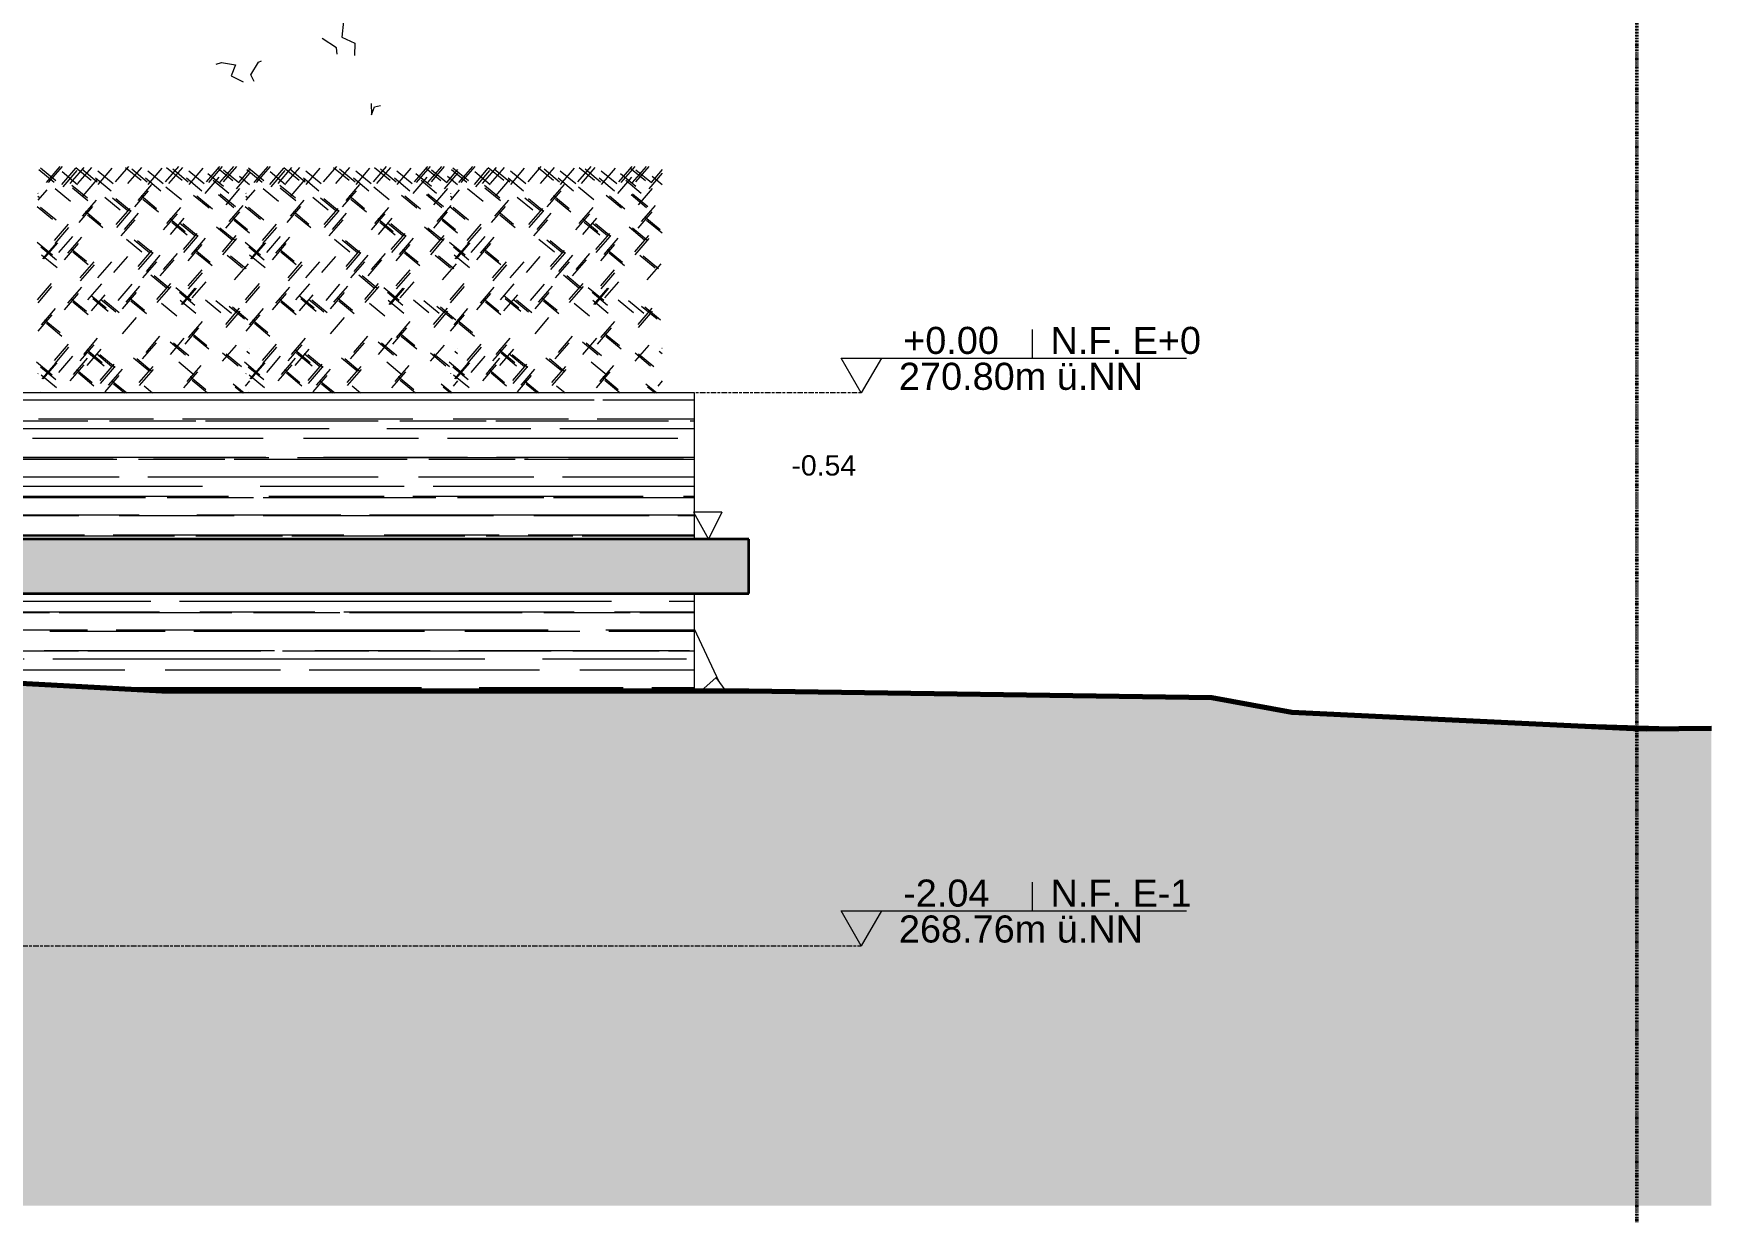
# Model space of a CAD drawing. Header units: millimetres. Extents: x 66 to 27871, y -4540 to 11619.
# Drawn here: x 21682 to 27871, y -3062 to 1327 of the extents above; entities that cross this region are included whole.
import ezdxf

# ---------------------------------------------------------------- set-up
doc = ezdxf.new("R2010")
doc.units = ezdxf.units.MM
doc.linetypes.add('Center', pattern=[40, 10, -5, 20, -5])
doc.linetypes.add('CENTER_LINE', pattern=[5.5, 2.5, -1.5, 0, -1.5])
for name, color, linetype, lineweight in [('A-DETL', 90, 'Continuous', 9), ('A-FLOR', 192, 'Continuous', 9), ('A-FLOR-LEVL', 51, 'Continuous', 9), ('A-FLOR-PATT', 8, 'Continuous', 35), ('A-GENM', 13, 'Continuous', 9), ('A-WALL', 113, 'Continuous', 9), ('A-WALL-PATT', 111, 'Continuous', 35), ('C-TOPO', 7, 'Continuous', 9), ('G-ANNO-DIMS', 111, 'Continuous', 9), ('G-IMPT', 8, 'Continuous', 9)]:
    doc.layers.add(name, color=color, linetype=linetype, lineweight=lineweight)
doc.styles.add('Arial', font='arial.ttf', dxfattribs={"height": 100})
doc.styles.add('Arial_2', font='arial.ttf', dxfattribs={"height": 75})

# ---------------------------------------------------------------- blocks, each defined once
blk = doc.blocks.new('TREE 7M - Baum_29a_dwg-394111-Coupe AA')
at = {"layer": 'G-IMPT', "flags": 128}
for points in [[(22824.8, 1371.8), (22819.1, 1313.4), (22867.1, 1291), (22865.2, 1245.9)], [(22801.7, 1251.1), (22798.7, 1273.7), (22746.6, 1308.1)], [(22355.8, 1213.5), (22375.5, 1220.2), (22427.2, 1210.9), (22410.7, 1171.2), (22454.6, 1148.7)], [(22495.6, 1150.1), (22483.3, 1173.9), (22511.6, 1221.6), (22522.1, 1225.6)], [(22927.5, 1068.5), (22928.2, 1026.1), (22939.6, 1056.5), (22962, 1060.5)]]:
    blk.add_lwpolyline(points, dxfattribs=at)
blk = doc.blocks.new('TREE 7M - TREE 7M-394112-Coupe AA')
blk.add_blockref('TREE 7M - Baum_29a_dwg-394111-Coupe AA', (0, 0))
blk = doc.blocks.new('HEDGE - B_Hecke_Plan_D_02_dwg-399854-Coupe AA')
at = {"layer": 'G-IMPT'}
for p, q in [((20893.1, 825.4), (20950.1, 778.2)), ((20898.7, 831), (20955.6, 783.8)), ((20970.9, 836.5), (20919.5, 776.8)), ((20979.2, 836.5), (20927.9, 776.8)), ((21027.8, 829.6), (20976.5, 769.9)), ((20979.2, 817.1), (21036.2, 769.9)), ((21033.4, 821.2), (20982, 761.5)), ((21058.4, 832.4), (21007, 772.6)), ((21029.1, 832.4), (21086, 785.1)), ((21087.4, 832.4), (21036, 772.6)), ((21051.3, 826.8), (21108.2, 779.6)), ((21162, 829.6), (21110.7, 769.9)), ((21110.7, 819.9), (21167.6, 772.6)), ((21223.5, 836.5), (21174.5, 779.6)), ((21213.2, 832.4), (21270.2, 785.1)), ((21271.6, 832.4), (21220.2, 772.6)), ((21235.5, 826.8), (21292.4, 779.6)), ((21346.2, 829.6), (21294.8, 769.9)), ((21294.8, 819.9), (21351.8, 772.6)), ((21407.7, 836.5), (21358.7, 779.6)), ((21364.5, 832.4), (21421.4, 785.1)), ((21422.8, 832.4), (21371.5, 772.6)), ((21386.7, 826.8), (21443.7, 779.6)), ((21497.5, 829.6), (21446.1, 769.9)), ((21446.1, 819.9), (21503, 772.6)), ((21559, 836.5), (21510, 779.6)), ((21516.9, 810.1), (21573.9, 762.9)), ((21569.7, 836.5), (21518.3, 776.8)), ((21551.6, 831), (21608.6, 783.8)), ((21611.3, 836.5), (21560, 776.8)), ((21621.5, 836.5), (21572.5, 779.6)), ((21573.9, 824), (21630.8, 776.8)), ((21670.6, 810.8), (21621.1, 753.2)), ((21670.6, 824.7), (21629.4, 776.8)), ((20922.3, 750.4), (20889.4, 712.2)), ((20952.9, 754.6), (21009.8, 707.4)), ((21015.3, 767.1), (21072.3, 719.9)), ((21016.7, 757.4), (21073.7, 710.2)), ((21107, 787.9), (21055.6, 728.2)), ((21102.3, 793.5), (21159.3, 746.3)), ((21296.7, 746.5), (21245.3, 686.8)), ((21309.1, 770.1), (21257.8, 710.4)), ((21286.5, 793.5), (21343.4, 746.3)), ((21361.7, 761.5), (21418.7, 714.3)), ((21437.8, 793.5), (21494.7, 746.3)), ((21557.2, 796.3), (21505.8, 736.6)), ((21536.4, 785.1), (21593.3, 737.9)), ((21633.6, 754.6), (21582.2, 694.9)), ((21633.6, 800.4), (21670.6, 769.7)), ((20886.9, 688.6), (20943.9, 641.4)), ((20889.4, 737.4), (20890.4, 736.6)), ((20889.4, 726.9), (20894.5, 722.7)), ((20899.4, 685.9), (20956.4, 638.7)), ((21091.4, 688.6), (21040.1, 628.9)), ((21103.9, 712.2), (21052.6, 652.5)), ((21136, 723), (21192.9, 675.8)), ((21164.5, 720.6), (21221.4, 673.4)), ((21177, 717.8), (21233.9, 670.6)), ((21228.9, 681.1), (21177.5, 621.4)), ((21270.3, 728.4), (21327.2, 681.2)), ((21277.2, 715.9), (21334.1, 668.7)), ((21415.2, 685.1), (21363.8, 625.4)), ((21463.9, 730.3), (21520.8, 683.1)), ((21476.4, 727.5), (21533.3, 680.3)), ((21555.8, 732.4), (21612.7, 685.2)), ((21561.4, 735.2), (21618.3, 688)), ((21645.1, 692.2), (21593.7, 632.5)), ((21001.5, 622.5), (20950.1, 562.8)), ((21065.1, 670.6), (21122, 623.4)), ((21072, 658.1), (21128.9, 610.9)), ((21230.3, 670), (21178.9, 610.3)), ((21247, 639.7), (21195.6, 580)), ((21259.5, 663.3), (21208.1, 603.6)), ((21402.7, 661.5), (21351.3, 601.8)), ((21376.3, 643.4), (21433.2, 596.2)), ((21428.4, 644.7), (21377, 585)), ((21383.3, 630.9), (21440.2, 583.7)), ((21411.8, 628.6), (21468.7, 581.3)), ((21424.3, 625.8), (21481.2, 578.6)), ((21632.6, 668.6), (21581.2, 608.9)), ((21606.2, 650.6), (21663.2, 603.4)), ((21613.2, 638.1), (21670.1, 590.9)), ((20886.7, 557.2), (20943.7, 510)), ((21002.8, 611.3), (20951.5, 551.6)), ((21016.7, 578), (20965.4, 518.3)), ((21050.1, 575.3), (20998.7, 515.6)), ((21216.2, 567.8), (21273.1, 520.6)), ((21244.7, 565.4), (21301.7, 518.2)), ((21257.2, 562.7), (21314.2, 515.5)), ((21476.2, 589.1), (21424.8, 529.4)), ((21477.6, 578), (21426.2, 518.3)), ((21506.8, 571.3), (21455.4, 511.6)), ((21548.6, 612.7), (21605.6, 565.5)), ((21561.1, 610), (21618.1, 562.8)), ((21620.2, 581.2), (21568.8, 521.5)), ((21621.6, 570.1), (21570.2, 510.4)), ((20900.6, 539.2), (20957.6, 491.9)), ((20903.4, 510), (20960.3, 462.8)), ((20957.6, 554.4), (20906.2, 494.7)), ((20961.7, 554.4), (20910.3, 494.7)), ((21037.6, 551.7), (20986.2, 492)), ((21011.2, 533.6), (21068.2, 486.4)), ((21018.2, 521.1), (21075.1, 473.9)), ((21219.7, 504), (21168.4, 444.3)), ((21309.1, 526), (21257.8, 466.3)), ((21310.5, 514.9), (21259.2, 455.2)), ((21339.7, 508.2), (21288.3, 448.5)), ((21403, 515.4), (21351.6, 455.7)), ((21494.3, 547.7), (21442.9, 488)), ((21467.9, 529.7), (21524.8, 482.5)), ((21474.8, 517.2), (21531.8, 470)), ((21587.7, 509), (21644.7, 461.8)), ((21600.2, 506.2), (21657.2, 459)), ((21095.4, 484.6), (21044, 424.9)), ((21096.8, 473.5), (21045.4, 413.8)), ((21160.6, 484.6), (21109.2, 424.9)), ((21327.2, 484.6), (21275.8, 424.9)), ((21306.5, 435.9), (21363.4, 388.7)), ((21390.5, 491.8), (21339.1, 432.1)), ((21493.9, 454.8), (21442.5, 395.1)), ((21495.3, 443.7), (21443.9, 384)), ((21665.1, 477.1), (21613.7, 417.4)), ((20938.6, 403.7), (20887.3, 344)), ((20940, 392.6), (20888.7, 332.9)), ((21050.2, 390.7), (20998.8, 330.9)), ((21123.8, 403), (21072.4, 343.3)), ((21235.5, 401.1), (21184.1, 341.4)), ((21264.6, 394.5), (21213.3, 334.8)), ((21319, 433.1), (21375.9, 385.9)), ((21378.1, 404.3), (21326.7, 344.6)), ((21379.5, 393.2), (21328.1, 333.5)), ((21398.1, 389.6), (21455, 342.4)), ((21412, 371.5), (21468.9, 324.3)), ((21468.9, 386.8), (21417.5, 327.1)), ((21473.1, 386.8), (21421.7, 327.1)), ((21509.2, 410.4), (21457.8, 350.7)), ((20953, 311.6), (20901.6, 251.9)), ((21037.7, 367), (20986.3, 307.3)), ((21011.3, 349), (21068.3, 301.8)), ((21018.3, 336.5), (21075.2, 289.3)), ((21084.9, 361.4), (21141.8, 314.2)), ((21137, 362.6), (21085.6, 302.9)), ((21091.8, 348.9), (21148.8, 301.7)), ((21120.4, 346.5), (21177.3, 299.3)), ((21132.9, 343.7), (21189.8, 296.5)), ((21252.1, 370.9), (21200.8, 311.2)), ((21225.8, 352.8), (21282.7, 305.6)), ((21232.7, 340.3), (21289.6, 293.1)), ((21345.6, 332.1), (21402.5, 284.9)), ((21414.7, 342.4), (21471.7, 295.2)), ((21507.7, 344), (21564.6, 296.8)), ((21546.2, 341.2), (21603.2, 294)), ((21632.5, 313), (21581.1, 253.3)), ((21594.6, 320.4), (21651.6, 273.2)), ((21607.1, 317.6), (21664.1, 270.4)), ((20940.5, 288), (20889.1, 228.3)), ((20914.1, 269.9), (20971.1, 222.7)), ((20921.1, 257.5), (20978, 210.2)), ((21251.8, 278), (21200.4, 218.3)), ((21494.9, 264), (21443.5, 204.3)), ((21633.9, 301.9), (21582.5, 242.2)), ((21108.6, 201.9), (21057.2, 142.2)), ((21338.5, 209.1), (21287.1, 149.4)), ((21428.4, 201.9), (21377, 142.2)), ((21377.2, 188.3), (21434.2, 141.1)), ((21482.4, 240.4), (21431, 180.7)), ((21456, 222.4), (21512.9, 175.2)), ((21462.9, 209.9), (21519.9, 162.7)), ((21001.5, 179.7), (20950.1, 120)), ((21002.8, 168.6), (20951.5, 108.9)), ((21016.7, 135.3), (20965.4, 75.6)), ((21071.1, 128.1), (21019.7, 68.4)), ((21096.1, 178.3), (21044.7, 118.6)), ((21069.7, 160.3), (21126.7, 113.1)), ((21121.8, 161.5), (21070.4, 101.8)), ((21076.7, 147.8), (21133.6, 100.6)), ((21105.2, 145.4), (21162.2, 98.2)), ((21117.7, 142.6), (21174.7, 95.4)), ((21242, 129.6), (21299, 82.4)), ((21254.5, 126.8), (21311.5, 79.6)), ((21326, 185.5), (21274.6, 125.8)), ((21389.7, 185.5), (21446.6, 138.3)), ((21621.1, 176.9), (21569.7, 117.2)), ((21570.9, 147.9), (21627.8, 100.7)), ((21583.4, 145.1), (21640.3, 97.9)), ((21659.9, 154.7), (21670.6, 145.9)), ((21669.7, 165.8), (21670.6, 165)), ((20884.6, 114.5), (20941.6, 67.2)), ((20890.4, 71.4), (20889.4, 70.3)), ((20898.5, 96.4), (20955.5, 49.2)), ((20901.3, 67.2), (20958.2, 20)), ((20955.5, 111.7), (20904.1, 52)), ((20959.6, 111.7), (20908.2, 52)), ((21058.6, 104.5), (21007.3, 44.8)), ((21032.2, 86.4), (21089.2, 39.2)), ((21039.2, 73.9), (21096.1, 26.7)), ((21169.6, 105.9), (21118.2, 46.2)), ((21171, 94.8), (21119.6, 35.1)), ((21187.7, 64.5), (21136.3, 4.8)), ((21200.2, 88.1), (21148.8, 28.4)), ((21313.6, 98), (21262.3, 38.3)), ((21315, 86.9), (21263.6, 27.2)), ((21409, 114.5), (21465.9, 67.2)), ((21478, 78.4), (21426.6, 18.7)), ((21490.5, 102), (21439.1, 42.3)), ((20898.7, 2), (20897, 0)), ((21161.3, 46.5), (21217.4, 0)), ((21168.3, 34), (21209.2, 0)), ((21281.2, 25.8), (21312.3, 0)), ((21451.6, 60.3), (21508.6, 13.1)), ((21458.6, 47.8), (21515.5, 0.6)), ((21610, 33.9), (21650.9, 0)), ((21616.9, 22.8), (21644.4, 0)), ((21670.6, 44.5), (21654.4, 25.6))]:
    blk.add_line(p, q, dxfattribs=at)
blk = doc.blocks.new('HEDGE - HEDGE-399856-Coupe AA')
blk.add_blockref('HEDGE - B_Hecke_Plan_D_02_dwg-399854-Coupe AA', (0, 0))
blk = doc.blocks.new('Niveau - OKFFB-442205-Coupe AA')
at = {"layer": 'A-FLOR-LEVL'}
for p, q in [((25364.9, 234.5), (25364.9, 128.8)), ((24660.6, 128.8), (24809.2, 128.8)), ((24734.9, 0), (24660.6, 128.8)), ((24809.2, 128.8), (24734.9, 0)), ((24734.9, 128.8), (25934.9, 128.8))]:
    blk.add_line(p, q, dxfattribs=at)
blk = doc.blocks.new('Cotes d_élévation - OKFFB-441809-Coupe AA')
at = {"layer": 'G-ANNO-DIMS'}
for p, q in [((18150.8, -440), (18199.6, -540)), ((18150.8, -440), (18255, -440)), ((18255, -440), (18199.6, -540)), ((18241.2, -540), (18163, -540))]:
    blk.add_line(p, q, dxfattribs=at)

msp = doc.modelspace()

# ---------------------------------------------------------------- hatches: boundary and pattern name
at = {"layer": 'A-FLOR-PATT', "lineweight": 9}
msp.add_hatch(color=256, dxfattribs=at).paths.add_polyline_path([(23380.576, -740), (24320.354, -740), (24320.354, -540), (20497.354, -540), (20497.354, -740), (21541.934, -740)])
at = {"layer": 'A-WALL-PATT', "lineweight": 9}
h = msp.add_hatch(dxfattribs=at)
h.set_pattern_fill('FP1_5', color=256, style=0, pattern_type=2)
h.set_pattern_definition([(0, (10277.59, 3800), (233.75, 106.25), [1593.75, -212.5, 531.25, -106.25]), (0, (10418.9, 3853.12), (-106.25, 141.312), [318.75, -35.062, 637.5, -79.688]), (0, (10330.716, 3890.31), (552.5, 71.188), [850, -148.75, 425, -106.25])])
h.paths.add_polyline_path([(24120.354, -1100), (24120.354, -740), (20820.354, -740), (20820.355, -1027.995), (22154.992, -1100), (23380.576, -1100)])
h.paths.add_polyline_path([(24120.354, -540), (24120.354, 0), (20820.354, 0), (20820.354, -540), (23380.576, -540)])
at = {"layer": 'C-TOPO'}
for color, points in [(10, [(26028.544, -3000), (27583.655, -3000), (27583.655, -1239.073), (26323.183, -1179.205), (26028.544, -1125.316), (24320.354, -1100), (22154.991, -1100), (20820.354, -1027.995), (20820.354, -3000), (24320.354, -3000)]), (50, [(27583.655, -3000), (27871.179, -3000), (27871.179, -1237.418), (27630.087, -1240.19), (27583.655, -1238.344)])]:
    msp.add_hatch(color=color, dxfattribs=at).paths.add_polyline_path(points)

# ---------------------------------------------------------------- linework, layer by layer
at = {"layer": 'A-DETL', "linetype": 'CENTER_LINE', "lineweight": 50}
msp.add_line((27595.654, 9138.4), (27595.654, -3061.6), dxfattribs=at)
at = {"layer": 'A-FLOR', "lineweight": 35}
for p, q in [((24320.354, -540), (15347.354, -540)), ((24320.354, -740), (24320.354, -540)), ((20497.354, -740), (24320.354, -740))]:
    msp.add_line(p, q, dxfattribs=at)
at = {"layer": 'A-FLOR-LEVL', "linetype": 'Center'}
for p, q in [((24734.922, 0), (65.92, 0)), ((65.92, -2040), (24734.922, -2040))]:
    msp.add_line(p, q, dxfattribs=at)
at = {"layer": 'A-WALL'}
for p, q in [((24120.354, 0), (20820.354, 0)), ((24120.354, -540), (24120.354, 0)), ((24120.354, -1100), (24120.354, -740))]:
    msp.add_line(p, q, dxfattribs=at)
at = {"layer": 'C-TOPO'}
for p, q in [((24211.199, -1065.62), (24120.354, -871.962)), ((20820.355, -1027.995), (22154.992, -1100)), ((24143.074, -1100), (24199.874, -1050)), ((24236.126, -1100), (24199.874, -1050)), ((22135.803, -1100), (22154.992, -1100)), ((24320.353, -1100), (22154.992, -1100)), ((26028.544, -1125.316), (24320.353, -1100)), ((26028.544, -1125.316), (26022.252, -1125.223)), ((26323.184, -1179.205), (26028.544, -1125.316)), ((26323.184, -1179.205), (27583.656, -1239.073)), ((26863.178, -1204.853), (27871.178, -1237.418)), ((27583.654, -1238.344), (27522.848, -1236.185)), ((27539.945, -1236.997), (27583.655, -1238.545)), ((27630.088, -1240.19), (27871.178, -1237.418)), ((27630.088, -1240.19), (27583.654, -1238.344)), ((27608.055, -1239.409), (27630.088, -1240.19))]:
    msp.add_line(p, q, dxfattribs=at)
at = {"layer": 'C-TOPO', "lineweight": 70}
for p, q in [((22154.991, -1100), (20820.354, -1027.995)), ((24320.354, -1100), (22154.992, -1100)), ((26028.544, -1125.316), (24320.354, -1100)), ((26323.183, -1179.205), (26028.544, -1125.316)), ((27583.655, -1239.073), (26323.184, -1179.205)), ((27630.087, -1240.19), (27871.179, -1237.418)), ((27583.655, -1238.344), (27630.087, -1240.19))]:
    msp.add_line(p, q, dxfattribs=at)
at = {"layer": 'G-ANNO-DIMS'}
msp.add_line((23875.931, -540), (24171.403, -540), dxfattribs=at)

# ---------------------------------------------------------------- block references
at = {"layer": 'A-FLOR-LEVL'}
for p in [(0, 0), (0, -2040)]:
    msp.add_blockref('Niveau - OKFFB-442205-Coupe AA', p, dxfattribs=at)
at = {"layer": 'A-GENM'}
for name, p in [('TREE 7M - TREE 7M-394112-Coupe AA', (0, 0)), ('HEDGE - HEDGE-399856-Coupe AA', (808.276, 0)), ('HEDGE - HEDGE-399856-Coupe AA', (1575.37, 0)), ('HEDGE - HEDGE-399856-Coupe AA', (2330.007, 0))]:
    msp.add_blockref(name, p, dxfattribs=at)
at = {"layer": 'G-ANNO-DIMS', "extrusion": (0, 0, -1)}
msp.add_blockref('Cotes d_élévation - OKFFB-441809-Coupe AA', (-42371.162, 0), dxfattribs=at)

# ---------------------------------------------------------------- texts
at = {"layer": 'A-FLOR-LEVL', "char_height": 100, "attachment_point": 1, "style": 'Arial'}
for s, insert, width in [('+0.00', (24889.574, 244.086), 436.91969), ('N.F. E+0', (25433.163, 244.086), 685.44281), ('270.80m ü.NN', (24873.898, 111.602), 1114.34562), ('-2.04', (24889.574, -1795.914), 392.82687), ('N.F. E-1', (25433.163, -1795.914), 641.35), ('268.76m ü.NN', (24873.898, -1928.398), 1114.34562)]:
    msp.add_mtext(s, dxfattribs=dict(at, insert=insert, width=width))
at = {"layer": 'G-ANNO-DIMS', "insert": (24477.407, -229.648), "char_height": 75, "width": 285.56349, "attachment_point": 1, "line_spacing_factor": 0.941778, "style": 'Arial_2'}
msp.add_mtext('-0.54', dxfattribs=at)

doc.saveas('drawing.dxf')
